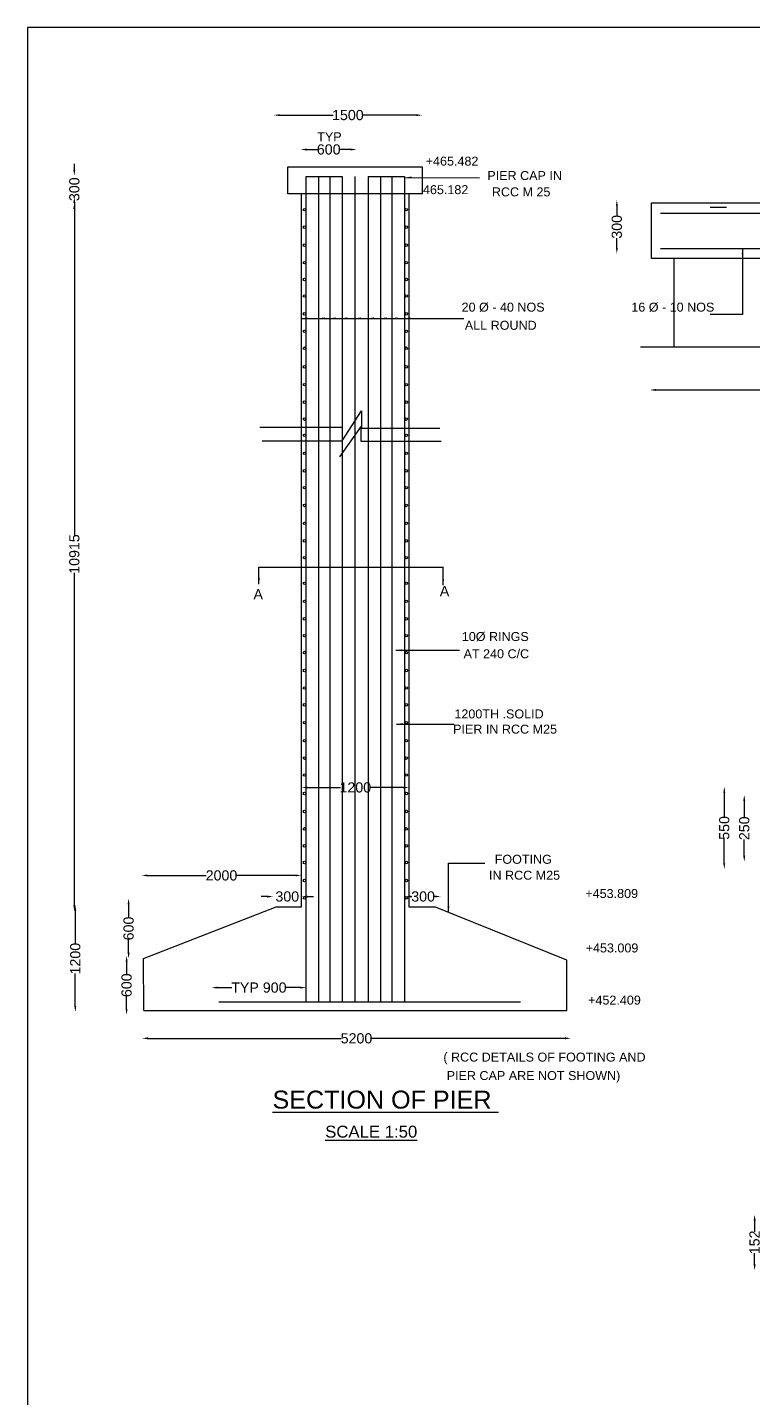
# Model space of a CAD drawing. Header units: millimetres. Extents: x 5124 to 2401919, y 2311 to 44369884.
# Drawn here: x 2370580 to 2376633, y 44358439 to 44369884 of the extents above; entities that cross this region are included whole.
import ezdxf

# ---------------------------------------------------------------- set-up
doc = ezdxf.new("R2010")
doc.units = ezdxf.units.MM
doc.header["$MEASUREMENT"] = 0
for name, color, linetype in [('DIMENSION', 7, 'Continuous'), ('DRAWING', 2, 'Continuous'), ('TEXT', 7, 'Continuous')]:
    doc.layers.add(name, color=color, linetype=linetype)
doc.styles.get("Standard").update_dxf_attribs({"font": 'arial.ttf', "height": 85})
doc.dimstyles.get("Standard").update_dxf_attribs({"dimtxt": 85, "dimasz": 50, "dimexe": 0.18, "dimexo": 0.0625, "dimgap": 0.09, "dimtad": 0, "dimdec": 0, "dimzin": 0, "dimdsep": 46, "dimtxsty": 'Standard', "dimcen": 0.09, "dimse1": 1, "dimse2": 1, "dimadec": 0, "dimazin": 0, "dimtfac": 1, "dimtdec": 0, "dimtofl": 0, "dimtmove": 0, "dimatfit": 3, "dimfxl": 1, "dimtolj": 1, "dimtzin": 0, "dimarcsym": 0})

# ---------------------------------------------------------------- blocks, each defined once
blk = doc.blocks.new('*D53')
at = {"layer": 'Defpoints', "color": 0, "transparency": 16777216}
for p in [(2372635, 44369138), (2373876, 44369151), (2373876, 44369130)]:
    blk.add_point(p, dxfattribs=at)
at = {"layer": 'DIMENSION', "color": 0, "lineweight": -2, "transparency": 16777216}
for p, q in [((2372685, 44369151), (2373132, 44369151)), ((2373826, 44369151), (2373378, 44369151))]:
    blk.add_line(p, q, dxfattribs=at)
at = {"layer": 'DIMENSION', "color": 0, "transparency": 16777216}
for points in [[(2372685, 44369159), (2372685, 44369143), (2372635, 44369151)], [(2373826, 44369159), (2373826, 44369143), (2373876, 44369151)]]:
    blk.add_solid(points, dxfattribs=at)
at = {"layer": 'DIMENSION', "color": 0, "transparency": 16777216, "insert": (2373255, 44369151), "char_height": 85, "attachment_point": 5}
blk.add_mtext('\\A1;1500', dxfattribs=at)
blk = doc.blocks.new('*D54')
at = {"layer": 'Defpoints', "color": 0, "transparency": 16777216}
for p in [(2372862, 44368867), (2373327, 44368864), (2373327, 44368864)]:
    blk.add_point(p, dxfattribs=at)
at = {"layer": 'DIMENSION', "color": 0, "lineweight": -2, "transparency": 16777216}
for p, q in [((2372912, 44368864), (2373001, 44368864)), ((2373277, 44368864), (2373189, 44368864))]:
    blk.add_line(p, q, dxfattribs=at)
at = {"layer": 'DIMENSION', "color": 0, "transparency": 16777216}
for points in [[(2372912, 44368872), (2372912, 44368855), (2372862, 44368864)], [(2373277, 44368872), (2373277, 44368855), (2373327, 44368864)]]:
    blk.add_solid(points, dxfattribs=at)
at = {"layer": 'DIMENSION', "color": 0, "transparency": 16777216, "insert": (2373095, 44368864), "char_height": 85, "attachment_point": 5}
blk.add_mtext('\\A1;600', dxfattribs=at)
blk = doc.blocks.new('*D55')
at = {"layer": 'Defpoints', "color": 0, "transparency": 16777216}
for p in [(2370958, 44368645), (2370972, 44368645), (2370958, 44368418)]:
    blk.add_point(p, dxfattribs=at)
at = {"layer": 'DIMENSION', "color": 0, "lineweight": -2, "transparency": 16777216}
for p, q in [((2370972, 44368695), (2370972, 44368745)), ((2370972, 44368368), (2370972, 44368318))]:
    blk.add_line(p, q, dxfattribs=at)
at = {"layer": 'DIMENSION', "color": 0, "transparency": 16777216}
for points in [[(2370963, 44368695), (2370980, 44368695), (2370972, 44368645)], [(2370963, 44368368), (2370980, 44368368), (2370972, 44368418)]]:
    blk.add_solid(points, dxfattribs=at)
at = {"layer": 'DIMENSION', "color": 0, "transparency": 16777216, "insert": (2370972, 44368532), "char_height": 85, "attachment_point": 5, "rotation": 90}
blk.add_mtext('\\A1;300', dxfattribs=at)
blk = doc.blocks.new('*D56')
at = {"layer": 'Defpoints', "color": 0, "transparency": 16777216}
for p in [(2370734, 44368468), (2370772, 44362502), (2370972, 44362502)]:
    blk.add_point(p, dxfattribs=at)
at = {"layer": 'DIMENSION', "color": 0, "lineweight": -2, "transparency": 16777216}
for p, q in [((2370972, 44368418), (2370972, 44365641)), ((2370972, 44362552), (2370972, 44365329))]:
    blk.add_line(p, q, dxfattribs=at)
at = {"layer": 'DIMENSION', "color": 0, "transparency": 16777216}
for points in [[(2370963, 44368418), (2370980, 44368418), (2370972, 44368468)], [(2370963, 44362552), (2370980, 44362552), (2370972, 44362502)]]:
    blk.add_solid(points, dxfattribs=at)
at = {"layer": 'DIMENSION', "color": 0, "transparency": 16777216, "insert": (2370972, 44365485), "char_height": 85, "attachment_point": 5, "rotation": 90}
blk.add_mtext('\\A1;10915', dxfattribs=at)
blk = doc.blocks.new('*D57')
at = {"layer": 'Defpoints', "color": 0, "transparency": 16777216}
for p in [(2371102, 44362552), (2370980, 44361658), (2371113, 44361658)]:
    blk.add_point(p, dxfattribs=at)
at = {"layer": 'DIMENSION', "color": 0, "lineweight": -2, "transparency": 16777216}
for p, q in [((2370980, 44362502), (2370980, 44362228)), ((2370980, 44361708), (2370980, 44361982))]:
    blk.add_line(p, q, dxfattribs=at)
at = {"layer": 'DIMENSION', "color": 0, "transparency": 16777216}
for points in [[(2370972, 44362502), (2370988, 44362502), (2370980, 44362552)], [(2370972, 44361708), (2370988, 44361708), (2370980, 44361658)]]:
    blk.add_solid(points, dxfattribs=at)
at = {"layer": 'DIMENSION', "color": 0, "transparency": 16777216, "insert": (2370980, 44362105), "char_height": 85, "attachment_point": 5, "rotation": 90}
blk.add_mtext('\\A1;1200', dxfattribs=at)
blk = doc.blocks.new('*D58')
at = {"layer": 'Defpoints', "color": 0, "transparency": 16777216}
for p in [(2371441, 44362608), (2371425, 44362106), (2371444, 44362106)]:
    blk.add_point(p, dxfattribs=at)
at = {"layer": 'DIMENSION', "color": 0, "lineweight": -2, "transparency": 16777216}
for p, q in [((2371425, 44362558), (2371425, 44362451)), ((2371425, 44362156), (2371425, 44362263))]:
    blk.add_line(p, q, dxfattribs=at)
at = {"layer": 'DIMENSION', "color": 0, "transparency": 16777216}
for points in [[(2371416, 44362558), (2371433, 44362558), (2371425, 44362608)], [(2371416, 44362156), (2371433, 44362156), (2371425, 44362106)]]:
    blk.add_solid(points, dxfattribs=at)
at = {"layer": 'DIMENSION', "color": 0, "transparency": 16777216, "insert": (2371425, 44362357), "char_height": 85, "attachment_point": 5, "rotation": 90}
blk.add_mtext('\\A1;600', dxfattribs=at)
blk = doc.blocks.new('*D59')
at = {"layer": 'Defpoints', "color": 0, "transparency": 16777216}
for p in [(2371429, 44362131), (2371408, 44361635), (2371446, 44361635)]:
    blk.add_point(p, dxfattribs=at)
at = {"layer": 'DIMENSION', "color": 0, "lineweight": -2, "transparency": 16777216}
for p, q in [((2371408, 44362081), (2371408, 44361977)), ((2371408, 44361685), (2371408, 44361789))]:
    blk.add_line(p, q, dxfattribs=at)
at = {"layer": 'DIMENSION', "color": 0, "transparency": 16777216}
for points in [[(2371400, 44362081), (2371416, 44362081), (2371408, 44362131)], [(2371400, 44361685), (2371416, 44361685), (2371408, 44361635)]]:
    blk.add_solid(points, dxfattribs=at)
at = {"layer": 'DIMENSION', "color": 0, "transparency": 16777216, "insert": (2371408, 44361883), "char_height": 85, "attachment_point": 5, "rotation": 90}
blk.add_mtext('\\A1;600', dxfattribs=at)
blk = doc.blocks.new('*D60')
at = {"layer": 'Defpoints', "color": 0, "transparency": 16777216}
for p in [(2372116, 44361863), (2372907, 44361863), (2372907, 44361863)]:
    blk.add_point(p, dxfattribs=at)
at = {"layer": 'DIMENSION', "color": 0, "lineweight": -2, "transparency": 16777216}
for p, q in [((2372166, 44361863), (2372285, 44361863)), ((2372857, 44361863), (2372739, 44361863))]:
    blk.add_line(p, q, dxfattribs=at)
at = {"layer": 'DIMENSION', "color": 0, "transparency": 16777216}
for points in [[(2372166, 44361871), (2372166, 44361855), (2372116, 44361863)], [(2372857, 44361871), (2372857, 44361855), (2372907, 44361863)]]:
    blk.add_solid(points, dxfattribs=at)
at = {"layer": 'DIMENSION', "color": 0, "transparency": 16777216, "insert": (2372512, 44361863), "char_height": 85, "attachment_point": 5}
blk.add_mtext('\\A1;TYP 900', dxfattribs=at)
blk = doc.blocks.new('*D61')
at = {"layer": 'Defpoints', "color": 0, "transparency": 16777216}
for p in [(2372631, 44362623), (2372868, 44362624), (2372868, 44362623)]:
    blk.add_point(p, dxfattribs=at)
at = {"layer": 'DIMENSION', "color": 0, "lineweight": -2, "transparency": 16777216}
for p, q in [((2372581, 44362624), (2372531, 44362624)), ((2372918, 44362624), (2372968, 44362624))]:
    blk.add_line(p, q, dxfattribs=at)
at = {"layer": 'DIMENSION', "color": 0, "transparency": 16777216}
for points in [[(2372581, 44362632), (2372581, 44362615), (2372631, 44362624)], [(2372918, 44362632), (2372918, 44362615), (2372868, 44362624)]]:
    blk.add_solid(points, dxfattribs=at)
at = {"layer": 'DIMENSION', "color": 0, "transparency": 16777216, "insert": (2372749, 44362624), "char_height": 85, "attachment_point": 5}
blk.add_mtext('\\A1;300', dxfattribs=at)
blk = doc.blocks.new('*D62')
at = {"layer": 'Defpoints', "color": 0, "transparency": 16777216}
for p in [(2371532, 44362797), (2372868, 44362800), (2372868, 44362797)]:
    blk.add_point(p, dxfattribs=at)
at = {"layer": 'DIMENSION', "color": 0, "lineweight": -2, "transparency": 16777216}
for p, q in [((2371582, 44362800), (2372072, 44362800)), ((2372818, 44362800), (2372327, 44362800))]:
    blk.add_line(p, q, dxfattribs=at)
at = {"layer": 'DIMENSION', "color": 0, "transparency": 16777216}
for points in [[(2371582, 44362808), (2371582, 44362792), (2371532, 44362800)], [(2372818, 44362808), (2372818, 44362792), (2372868, 44362800)]]:
    blk.add_solid(points, dxfattribs=at)
at = {"layer": 'DIMENSION', "color": 0, "transparency": 16777216, "insert": (2372200, 44362800), "char_height": 85, "attachment_point": 5}
blk.add_mtext('\\A1;2000', dxfattribs=at)
blk = doc.blocks.new('*D63')
at = {"layer": 'Defpoints', "color": 0, "transparency": 16777216}
for p in [(2371537, 44361483), (2375117, 44361479), (2375117, 44361439)]:
    blk.add_point(p, dxfattribs=at)
at = {"layer": 'DIMENSION', "color": 0, "lineweight": -2, "transparency": 16777216}
for p, q in [((2371587, 44361439), (2373200, 44361439)), ((2375067, 44361439), (2373454, 44361439))]:
    blk.add_line(p, q, dxfattribs=at)
at = {"layer": 'DIMENSION', "color": 0, "transparency": 16777216}
for points in [[(2371587, 44361448), (2371587, 44361431), (2371537, 44361439)], [(2375067, 44361448), (2375067, 44361431), (2375117, 44361439)]]:
    blk.add_solid(points, dxfattribs=at)
at = {"layer": 'DIMENSION', "color": 0, "transparency": 16777216, "insert": (2373327, 44361439), "char_height": 85, "attachment_point": 5}
blk.add_mtext('\\A1;5200', dxfattribs=at)
blk = doc.blocks.new('*D64')
at = {"layer": 'Defpoints', "color": 0, "transparency": 16777216}
for p in [(2373735, 44362620), (2374031, 44362624), (2374031, 44362624)]:
    blk.add_point(p, dxfattribs=at)
at = {"layer": 'TEXT', "color": 0, "lineweight": -2, "transparency": 16777216}
for p, q in [((2373785, 44362624), (2373789, 44362624)), ((2373981, 44362624), (2373977, 44362624))]:
    blk.add_line(p, q, dxfattribs=at)
at = {"layer": 'TEXT', "color": 0, "transparency": 16777216}
for points in [[(2373785, 44362632), (2373785, 44362616), (2373735, 44362624)], [(2373981, 44362632), (2373981, 44362616), (2374031, 44362624)]]:
    blk.add_solid(points, dxfattribs=at)
at = {"layer": 'TEXT', "color": 0, "transparency": 16777216, "insert": (2373883, 44362624), "char_height": 85, "attachment_point": 5}
blk.add_mtext('\\A1;300', dxfattribs=at)
blk = doc.blocks.new('*D65')
at = {"layer": 'Defpoints', "color": 0, "transparency": 16777216}
for p in [(2372868, 44363535), (2373766, 44363535), (2373766, 44363535)]:
    blk.add_point(p, dxfattribs=at)
at = {"layer": 'DIMENSION', "color": 0, "lineweight": -2, "transparency": 16777216}
for p, q in [((2372918, 44363535), (2373194, 44363535)), ((2373716, 44363535), (2373440, 44363535))]:
    blk.add_line(p, q, dxfattribs=at)
at = {"layer": 'DIMENSION', "color": 0, "transparency": 16777216}
for points in [[(2372918, 44363543), (2372918, 44363526), (2372868, 44363535)], [(2373716, 44363543), (2373716, 44363526), (2373766, 44363535)]]:
    blk.add_solid(points, dxfattribs=at)
at = {"layer": 'DIMENSION', "color": 0, "transparency": 16777216, "insert": (2373317, 44363535), "char_height": 85, "attachment_point": 5}
blk.add_mtext('\\A1;1200', dxfattribs=at)
blk = doc.blocks.new('*D66')
at = {"layer": 'Defpoints', "color": 0, "transparency": 16777216}
for p in [(2375500, 44368443), (2375500, 44368443), (2375489, 44367993)]:
    blk.add_point(p, dxfattribs=at)
at = {"layer": 'DIMENSION', "color": 0, "lineweight": -2, "transparency": 16777216}
for p, q in [((2375500, 44368393), (2375500, 44368312)), ((2375500, 44368043), (2375500, 44368124))]:
    blk.add_line(p, q, dxfattribs=at)
at = {"layer": 'DIMENSION', "color": 0, "transparency": 16777216}
for points in [[(2375492, 44368393), (2375508, 44368393), (2375500, 44368443)], [(2375492, 44368043), (2375508, 44368043), (2375500, 44367993)]]:
    blk.add_solid(points, dxfattribs=at)
at = {"layer": 'DIMENSION', "color": 0, "transparency": 16777216, "insert": (2375500, 44368218), "char_height": 85, "attachment_point": 5, "rotation": 90}
blk.add_mtext('\\A1;300', dxfattribs=at)
blk = doc.blocks.new('*D68')
at = {"layer": 'Defpoints', "color": 0, "transparency": 16777216}
for p in [(2375777, 44366844), (2380786, 44366855), (2380786, 44366855)]:
    blk.add_point(p, dxfattribs=at)
at = {"layer": 'DIMENSION', "color": 0, "lineweight": -2, "transparency": 16777216}
for p, q in [((2375827, 44366855), (2378155, 44366855)), ((2380736, 44366855), (2378408, 44366855))]:
    blk.add_line(p, q, dxfattribs=at)
at = {"layer": 'DIMENSION', "color": 0, "transparency": 16777216}
for points in [[(2375827, 44366864), (2375827, 44366847), (2375777, 44366855)], [(2380736, 44366864), (2380736, 44366847), (2380786, 44366855)]]:
    blk.add_solid(points, dxfattribs=at)
at = {"layer": 'DIMENSION', "color": 0, "transparency": 16777216, "insert": (2378282, 44366855), "char_height": 85, "attachment_point": 5}
blk.add_mtext('\\A1;3500', dxfattribs=at)
blk = doc.blocks.new('*D103')
at = {"layer": 'Defpoints', "color": 0, "transparency": 16777216}
for p in [(2376394, 44363542), (2376394, 44362852), (2376397, 44362852)]:
    blk.add_point(p, dxfattribs=at)
at = {"layer": 'TEXT', "color": 0, "lineweight": -2, "transparency": 16777216}
for p, q in [((2376397, 44363492), (2376397, 44363291)), ((2376397, 44362902), (2376397, 44363103))]:
    blk.add_line(p, q, dxfattribs=at)
at = {"layer": 'TEXT', "color": 0, "transparency": 16777216}
for points in [[(2376389, 44363492), (2376405, 44363492), (2376397, 44363542)], [(2376389, 44362902), (2376405, 44362902), (2376397, 44362852)]]:
    blk.add_solid(points, dxfattribs=at)
at = {"layer": 'TEXT', "color": 0, "transparency": 16777216, "insert": (2376397, 44363197), "char_height": 85, "attachment_point": 5, "rotation": 90}
blk.add_mtext('\\A1;550', dxfattribs=at)
blk = doc.blocks.new('*D104')
at = {"layer": 'Defpoints', "color": 0, "transparency": 16777216}
for p in [(2376564, 44363473), (2376567, 44363473), (2376567, 44362915)]:
    blk.add_point(p, dxfattribs=at)
at = {"layer": 'TEXT', "color": 0, "lineweight": -2, "transparency": 16777216}
for p, q in [((2376564, 44363423), (2376564, 44363289)), ((2376564, 44362965), (2376564, 44363099))]:
    blk.add_line(p, q, dxfattribs=at)
at = {"layer": 'TEXT', "color": 0, "transparency": 16777216}
for points in [[(2376555, 44363423), (2376572, 44363423), (2376564, 44363473)], [(2376555, 44362965), (2376572, 44362965), (2376564, 44362915)]]:
    blk.add_solid(points, dxfattribs=at)
at = {"layer": 'TEXT', "color": 0, "transparency": 16777216, "insert": (2376564, 44363194), "char_height": 85, "attachment_point": 5, "rotation": 90}
blk.add_mtext('\\A1;250', dxfattribs=at)
blk = doc.blocks.new('*D117')
at = {"layer": 'Defpoints', "color": 0, "transparency": 16777216}
for p in [(2377043, 44359967), (2376650, 44359502), (2377043, 44359502)]:
    blk.add_point(p, dxfattribs=at)
at = {"layer": 'TEXT', "color": 0, "lineweight": -2, "transparency": 16777216}
for p, q in [((2376650, 44359917), (2376650, 44359824)), ((2376650, 44359552), (2376650, 44359645))]:
    blk.add_line(p, q, dxfattribs=at)
at = {"layer": 'TEXT', "color": 0, "transparency": 16777216}
for points in [[(2376642, 44359917), (2376659, 44359917), (2376650, 44359967)], [(2376642, 44359552), (2376659, 44359552), (2376650, 44359502)]]:
    blk.add_solid(points, dxfattribs=at)
at = {"layer": 'TEXT', "color": 0, "transparency": 16777216, "insert": (2376650, 44359735), "char_height": 85, "attachment_point": 5, "rotation": 90}
blk.add_mtext('\\A1;152', dxfattribs=at)

msp = doc.modelspace()

# ---------------------------------------------------------------- linework, layer by layer
at = {"layer": 'DRAWING', "color": 0}
for points in [[(2372752.8, 44368718.3), (2373875, 44368718.3), (2373875, 44368494.2), (2372752.8, 44368494.2)], [(2375789.1, 44368418.1), (2380809.8, 44368418.1), (2380809.8, 44367953.3), (2375789.1, 44367953.3)]]:
    msp.add_lwpolyline(points, close=True, dxfattribs=at)
for points in [[(2372907.2, 44361745.7), (2372907.2, 44368638.4), (2373207.1, 44368638.4), (2373207.1, 44361745.7)], [(2373010.5, 44368638.4), (2373010.5, 44361745.7)], [(2373103.7, 44368638.4), (2373103.7, 44361745.7)], [(2373314.2, 44368638.4), (2373314.2, 44361745.7)], [(2373423.6, 44368638.4), (2373423.6, 44361745.7)], [(2373423.6, 44368638.4), (2373726.7, 44368638.4)], [(2373528.4, 44368638.4), (2373528.4, 44361745.7)], [(2373620.6, 44368638.4), (2373620.6, 44361745.7)], [(2373726.7, 44368638.4), (2373726.7, 44361745.7)], [(2371551.1, 44361671.7), (2375081.7, 44361671.7), (2375081.7, 44362093.4), (2373986.2, 44362534.7), (2373766.2, 44362534.7), (2373766.2, 44368494.2)], [(2372867.7, 44362537.2), (2372867.7, 44368494.2)], [(2376279.8, 44368383.3), (2376415.7, 44368383.3)], [(2375865.9, 44368333.4), (2380732, 44368333.4)], [(2375865.9, 44368038), (2380732, 44368038)], [(2375977.3, 44367216.1), (2375977.3, 44367953.3)], [(2375698.2, 44367216.1), (2378046.3, 44367216.1), (2378046.3, 44367015.3), (2378410.6, 44367410.5), (2378410.6, 44367216.1), (2380928.8, 44367216.1)], [(2371551.1, 44361671.7), (2371550.4, 44362105.9), (2372657.6, 44362537.2), (2372867.7, 44362537.2)], [(2372178.8, 44361745.7), (2374696.7, 44361745.7)]]:
    msp.add_lwpolyline(points, dxfattribs=at)
for centre in [(2372893.6, 44368361.5), (2373742.6, 44368361.5), (2372893.6, 44368214.6), (2373742.6, 44368214.6), (2372893.6, 44368064.8), (2373742.6, 44368064.8), (2372893.6, 44367918.8), (2373742.6, 44367918.8), (2372893.6, 44367777.7), (2373742.6, 44367777.7), (2372893.6, 44367640.5), (2373742.6, 44367640.5), (2372893.6, 44367490.7), (2373742.6, 44367490.7), (2372893.6, 44367344.7), (2373742.6, 44367344.7), (2372893.6, 44367203.5), (2373742.6, 44367203.5), (2372893.6, 44367049), (2373742.6, 44367049), (2372893.6, 44366899.2), (2373742.6, 44366899.2), (2372893.6, 44366753.3), (2373742.6, 44366753.3), (2372893.6, 44366612.1), (2373742.6, 44366612.1), (2372893.6, 44366476), (2373742.6, 44366476), (2372893.6, 44366326.2), (2373742.6, 44366326.2), (2372893.6, 44366180.3), (2373742.6, 44366180.3), (2372893.6, 44366039.1), (2373742.6, 44366039.1), (2372893.6, 44365891.1), (2373742.6, 44365891.1), (2372893.6, 44365741.3), (2373742.6, 44365741.3), (2372893.6, 44365595.4), (2373742.6, 44365595.4), (2372893.6, 44365454.2), (2373742.6, 44365454.2), (2372893.6, 44365239.7), (2373742.6, 44365239.7), (2372893.6, 44365089.9), (2373742.6, 44365089.9), (2372893.6, 44364943.9), (2373742.6, 44364943.9), (2372893.6, 44364802.7), (2373742.6, 44364802.7), (2372893.6, 44364661.7), (2373742.6, 44364661.7), (2372893.6, 44364511.9), (2373742.6, 44364511.9), (2372893.6, 44364366), (2373742.6, 44364366), (2372893.6, 44364224.8), (2373742.6, 44364224.8), (2372893.6, 44364076.1), (2373742.6, 44364076.1), (2372893.6, 44363926.3), (2373742.6, 44363926.3), (2372893.6, 44363780.3), (2373742.6, 44363780.3), (2372893.6, 44363639.1), (2373742.6, 44363639.1), (2372893.6, 44363484.2), (2373742.6, 44363484.2), (2372893.6, 44363334.4), (2373742.6, 44363334.4), (2372893.6, 44363188.5), (2373742.6, 44363188.5), (2372893.6, 44363047.3), (2373742.6, 44363047.3), (2372893.6, 44362908.2), (2373742.6, 44362908.2), (2372893.6, 44362758.4), (2373742.6, 44362758.4), (2372893.6, 44362612.4), (2373742.6, 44362612.4)]:
    msp.add_circle(centre, 10.7, dxfattribs=at)
at = {"layer": 'TEXT'}
msp.add_lwpolyline([(2401919.4, 44369883.7), (2370580.1, 44369883.7), (2370580.1, 44348238.1), (2401919.4, 44348238.1)], close=True, dxfattribs=at)
at = {"layer": 'TEXT', "color": 0}
for points in [[(2372540.9, 44366430.9), (2373207.1, 44366430.9), (2373369.2, 44366681.6), (2373369.2, 44366536.9), (2374023.1, 44366536.9)], [(2374034.2, 44366425.3), (2373366.8, 44366425.3), (2373366.8, 44366552.9), (2373185, 44366297.3)], [(2372519.5, 44366545.8), (2373207.1, 44366545.8)], [(2372510.8, 44365375.1), (2374053.6, 44365375.1)]]:
    msp.add_lwpolyline(points, dxfattribs=at)

# ---------------------------------------------------------------- texts
for s, height, p in [('TYP', 75, (2372999.3, 44368932.7)), ('+465.482', 75, (2373904.8, 44368729.2)), ('PIER CAP IN', 75, (2374418.9, 44368608.9)), ('465.182', 75, (2373881.7, 44368490.9)), ('RCC M 25', 75, (2374456.9, 44368472.2)), ('20 Ø - 40 NOS', 75, (2374204.4, 44367509.5)), ('16 Ø - 10 NOS', 75, (2375621.1, 44367509.5)), ('ALL ROUND', 75, (2374231.3, 44367358)), ('A', 85, (2372467, 44365106.4)), ('A', 85, (2374022.4, 44365132.4)), ('10Ø RINGS', 75, (2374206.3, 44364758.3)), ('AT 240 C/C', 75, (2374220.7, 44364614.2)), ('1200TH .SOLID', 75, (2374144.2, 44364111.6)), ('PIER IN RCC M25', 75, (2374133.4, 44363984.8)), ('FOOTING', 75, (2374480.7, 44362897.4)), ('IN RCC M25', 75, (2374433, 44362764.4)), ('+453.809', 75, (2375237.3, 44362611.6)), ('+453.009', 75, (2375239.8, 44362157)), ('+452.409', 75, (2375260.4, 44361721.4)), ('( RCC DETAILS OF FOOTING AND', 75, (2374052.1, 44361245.3)), ('PIER CAP ARE NOT SHOWN)   ', 75, (2374079.8, 44361091)), ('%%USECTION OF PIER ', 150, (2372626.2, 44360852.6)), ('%%USCALE 1:50', 100, (2373065.5, 44360610))]:
    msp.add_text(s, height=height, dxfattribs=at).set_placement(p)

# ---------------------------------------------------------------- dimensions: what is measured, and where the dimension line sits
at = {"layer": 'DIMENSION', "color": 0}
for base, p1, p2, text, picture, middle in [((2373876, 44369151), (2372634.7, 44369138), (2373876, 44369130.2), '1500', '*D53', (2373255.3, 44369151)), ((2373327.3, 44368863.8), (2372862.3, 44368866.5), (2373327.3, 44368863.8), '600', '*D54', (2373094.8, 44368863.8)), ((2380786.4, 44366855.4), (2375776.8, 44366844.5), (2380786.4, 44366855.4), '3500', '*D68', (2378281.6, 44366855.4)), ((2373766.2, 44363534.7), (2372867.7, 44363534.7), (2373766.2, 44363534.7), '1200', '*D65', (2373317, 44363534.7)), ((2372867.7, 44362800), (2371531.5, 44362796.7), (2372867.7, 44362796.7), '2000', '*D62', (2372199.6, 44362800)), ((2372867.7, 44362623.7), (2372630.8, 44362622.6), (2372867.7, 44362622.6), '300', '*D61', (2372749.2, 44362623.7)), ((2372907.2, 44361863.2), (2372116.1, 44361863.2), (2372907.2, 44361863.2), 'TYP 900', '*D60', (2372511.7, 44361863.2)), ((2375117, 44361439.5), (2371536.6, 44361483.1), (2375117, 44361479.5), '5200', '*D63', (2373326.8, 44361439.5))]:
    dim = msp.add_linear_dim(base=base, p1=p1, p2=p2, text=text, dimstyle='Standard', dxfattribs=at)
    dim.commit()
    dim.dimension.update_dxf_attribs({"geometry": picture, "text_midpoint": middle})
for base, p1, p2, text, picture, middle in [((2370971.7, 44368645.2), (2370958.3, 44368418.1), (2370958.3, 44368645.2), '300', '*D55', (2370971.7, 44368531.6)), ((2370971.7, 44362501.8), (2370734.3, 44368468.4), (2370771.6, 44362501.8), '10915', '*D56', (2370971.7, 44365485.1)), ((2375500, 44368442.9), (2375488.9, 44367993.1), (2375500, 44368442.9), '300', '*D66', (2375500, 44368218)), ((2370980.1, 44361657.8), (2371101.7, 44362551.8), (2371112.8, 44361657.8), '1200', '*D57', (2370980.1, 44362104.8)), ((2371424.7, 44362106.3), (2371441.3, 44362607.5), (2371443.6, 44362106.3), '600', '*D58', (2371424.7, 44362356.9)), ((2371408.1, 44361635.2), (2371428.9, 44362131.3), (2371446, 44361635.2), '600', '*D59', (2371408.1, 44361883.3))]:
    dim = msp.add_linear_dim(base=base, p1=p1, p2=p2, angle=90, text=text, dimstyle='Standard', dxfattribs=at)
    dim.commit()
    dim.dimension.update_dxf_attribs({"geometry": picture, "text_midpoint": middle})
at = {"layer": 'TEXT', "color": 0}
for base, p1, p2, text, picture, middle in [((2376396.9, 44362851.5), (2376393.9, 44363542.4), (2376393.9, 44362851.5), '550', '*D103', (2376396.9, 44363197)), ((2376563.7, 44363472.8), (2376566.7, 44362915.2), (2376566.7, 44363472.8), '250', '*D104', (2376563.7, 44363194)), ((2376650.3, 44359501.8), (2377042.8, 44359967.4), (2377042.8, 44359501.8), '152', '*D117', (2376650.3, 44359734.6))]:
    dim = msp.add_linear_dim(base=base, p1=p1, p2=p2, angle=90, text=text, dimstyle='Standard', dxfattribs=at)
    dim.commit()
    dim.dimension.update_dxf_attribs({"geometry": picture, "text_midpoint": middle})
dim = msp.add_linear_dim(base=(2374031.3, 44362624), p1=(2373734.6, 44362619.6), p2=(2374031.3, 44362624), text='300', dimstyle='Standard', override={"dimtxt": 75}, dxfattribs=at)
dim.commit()
dim.dimension.update_dxf_attribs({"geometry": '*D64', "text_midpoint": (2373882.9, 44362624)})

# ---------------------------------------------------------------- leaders
for points in [[(2373738.4, 44368630.4), (2374353.6, 44368626.2)], [(2376549.8, 44368038), (2376549.8, 44367487), (2376279, 44367487)], [(2372867.7, 44367453.2), (2374222.3, 44367453.2)], [(2373010.5, 44367453.2), (2373207.1, 44367453.2)], [(2373103.7, 44367453.2), (2373308.1, 44367453.2)], [(2373200, 44367453.2), (2373528.4, 44367453.2)], [(2373314.2, 44367453.2), (2373614.3, 44367453.2)], [(2373423.6, 44367453.2), (2373855.5, 44367453.2)], [(2373528.4, 44367453.2), (2374222.3, 44367453.2)], [(2373620.6, 44367453.2), (2374012.7, 44367453.2)], [(2373726.7, 44367453.2), (2374222.3, 44367453.2)], [(2372512.2, 44365234), (2372512.2, 44365375.1)], [(2374050.2, 44365223.8), (2374050.2, 44365375.1)], [(2373655.1, 44364680.5), (2374187.4, 44364680.5)], [(2373662.1, 44364064.2), (2374142, 44364064.2)], [(2374094.5, 44362491.1), (2374094.5, 44362903.7), (2374399.1, 44362903.7)]]:
    msp.add_leader(points, dimstyle='Standard', override={"dimgap": 0.09, "dimtad": 0}, dxfattribs=at)

doc.saveas('drawing.dxf')
